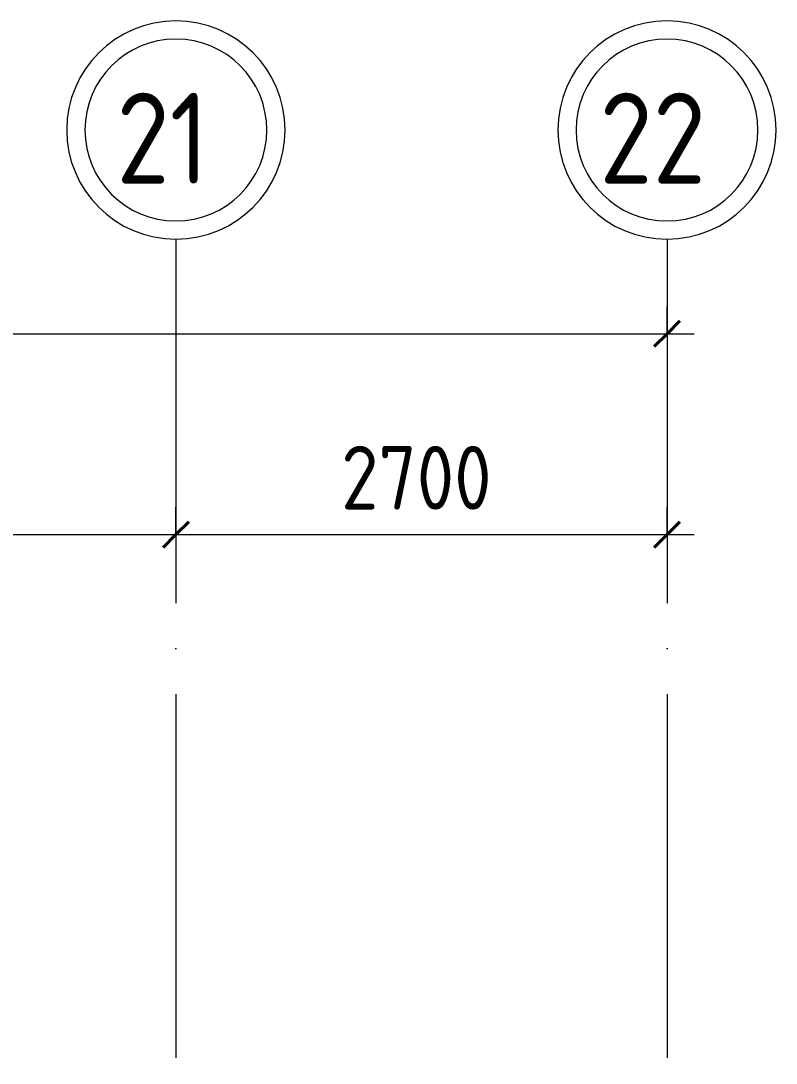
# Model space of a CAD drawing. Header units: millimetres. Extents: x -88595 to 880822, y -1054509 to -148035.
# Drawn here: x 203511 to 207663, y -235030 to -229301 of the extents above; entities that cross this region are included whole.
import ezdxf

# ---------------------------------------------------------------- set-up
doc = ezdxf.new("R2010")
doc.units = ezdxf.units.MM
doc.linetypes.add('ADSK_Линия сетки', pattern=[25, 20, -2.5, 0, -2.5])
for name, color, linetype, lineweight in [('Оборудование', 7, 'Continuous', 18), ('Оси', 7, 'Continuous', 9), ('Размеры', 7, 'Continuous', 9)]:
    doc.layers.add(name, color=color, linetype=linetype, lineweight=lineweight)
doc.styles.add('GOST Common_2', font='GOST_Common.ttf', dxfattribs={"width": 0.9, "height": 350})
doc.styles.add('GOST Common_4', font='GOST_Common.ttf', dxfattribs={"width": 0.9, "height": 3.5})

# ---------------------------------------------------------------- blocks, each defined once
blk = doc.blocks.new('1 этаж')
at = {"layer": 'Оси', "linetype": 'ADSK_Линия сетки', "ltscale": 100}
for p, q in [((240492.7, 697813.2), (240492.7, 676562.6)), ((243192.7, 697813.2), (243192.7, 676562.6))]:
    blk.add_line(p, q, dxfattribs=at)
at = {"layer": 'Оси', "lineweight": 20}
for centre, radius, start, end in [((240492.7, 698413.2), 600, 0, 180), ((243192.7, 698413.2), 600, 0, 180), ((240492.7, 698413.2), 500, 0, 180), ((243192.7, 698413.2), 500, 0, 180), ((240492.7, 698413.2), 600, 180, 0), ((240492.7, 698413.2), 500, 180, 0), ((243192.7, 698413.2), 600, 180, 0), ((243192.7, 698413.2), 500, 180, 0)]:
    blk.add_arc(centre, radius, start, end, dxfattribs=at)
at = {"layer": 'Размеры', "lineweight": 20}
for p, q in [((243192.7, 697293.9), (243192.7, 697443.9)), ((189442.7, 697293.9), (243342.7, 697293.9)), ((243192.7, 697293.9), (243192.7, 697243.9)), ((240492.7, 696189.7), (240492.7, 696339.7)), ((240492.7, 696189.7), (240492.7, 696339.7)), ((243192.7, 696189.7), (243192.7, 696339.7)), ((231392.7, 696189.7), (240492.7, 696189.7)), ((240492.7, 696189.7), (240492.7, 696139.7)), ((240492.7, 696189.7), (243342.7, 696189.7)), ((240492.7, 696189.7), (240492.7, 696139.7)), ((243192.7, 696189.7), (243192.7, 696139.7))]:
    blk.add_line(p, q, dxfattribs=at)
at = {"layer": 'Размеры', "lineweight": 40}
for p, q in [((243192.7, 697293.9), (243263.4, 697364.6)), ((243192.7, 697293.9), (243122, 697223.2)), ((240492.7, 696189.7), (240563.4, 696260.4)), ((240492.7, 696189.7), (240563.4, 696260.4)), ((243192.7, 696189.7), (243263.4, 696260.4)), ((240492.7, 696189.7), (240422, 696119)), ((240492.7, 696189.7), (240422, 696119)), ((243192.7, 696189.7), (243122, 696119))]:
    blk.add_line(p, q, dxfattribs=at)
at = {"layer": 'Оси', "style": 'GOST Common_2', "width": 0.9}
for s, p in [('21', (240165.5, 698117.9)), ('22', (242820.9, 698117.9))]:
    blk.add_text(s, height=500, dxfattribs=at).set_placement(p)
at = {"layer": 'Размеры', "lineweight": 20, "insert": (241401.2, 696677.1), "char_height": 350, "width": 1059.58, "attachment_point": 1, "line_spacing_factor": 1.022761, "style": 'GOST Common_4'}
blk.add_mtext('2700', dxfattribs=at)

msp = doc.modelspace()

# ---------------------------------------------------------------- block references
at = {"layer": 'Оборудование', "color": 5, "true_color": 0x0000ff}
msp.add_blockref('1 этаж', (-36129.5, -928314.5), dxfattribs=at)

doc.saveas('drawing.dxf')
